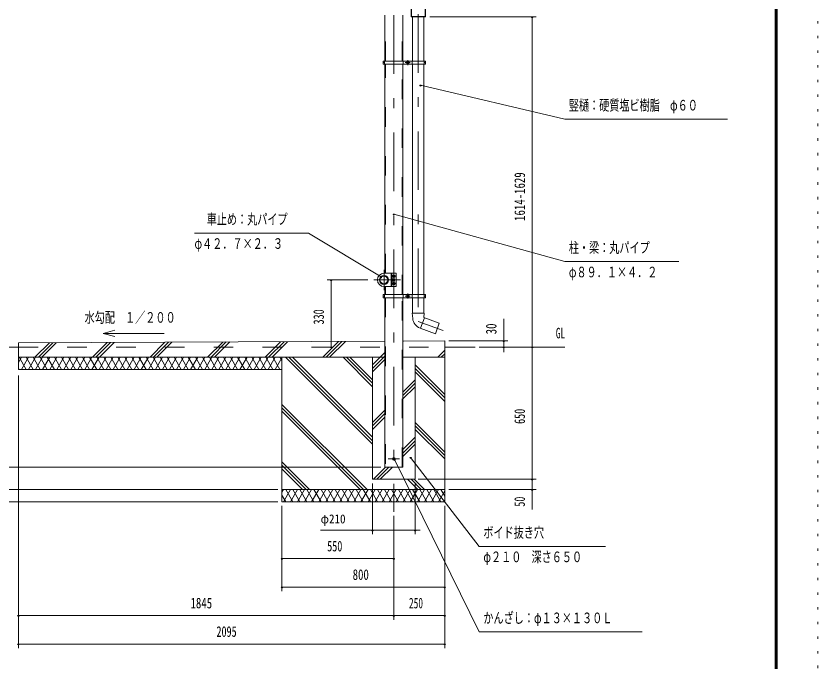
# Model space of a CAD drawing. Units: millimetres, scale not verified, with parts at other scales. Extents: x -25848 to 25858, y -10500 to 10500.
# Drawn here: x 16004 to 25858, y -2775 to 5162 of the extents above; entities that cross this region are included whole.
import ezdxf
from ezdxf.enums import TextEntityAlignment as Align

# ---------------------------------------------------------------- set-up
doc = ezdxf.new("R2010")
doc.units = ezdxf.units.MM
doc.header["$LTSCALE"] = 60
for name, pattern in [('USER2', [10, 4, -6]), ('USER3', [24, 12, -5, 2, -5]), ('USER4', [3, 0.5, -2.5])]:
    doc.linetypes.add(name, pattern=pattern)
for name, color, linetype, lineweight in [('0-6_2-02BOLD', 7, 'Continuous', 18), ('0-7_2-12HIDDEN', 3, 'USER2', 18), ('0-8_2-22CENTER', 3, 'USER3', 18), ('0-9_2-42THIN', 4, 'Continuous', 18), ('0-A_2-52DIM', 3, 'Continuous', 18), ('0-B_2-62HATCH', 2, 'Continuous', 18), ('0-C_F-F1PAPER', 5, 'Continuous', 18), ('0-D_F-E_J_ADD', 5, 'USER4', 18)]:
    doc.layers.add(name, color=color, linetype=linetype, lineweight=lineweight)
doc.styles.add('ＭＳ ゴシック', font='')
doc.styles.get('ＭＳ ゴシック').set_extended_font_data('MS Gothic')

msp = doc.modelspace()

# ---------------------------------------------------------------- linework, layer by layer
at = {"layer": '0-6_2-02BOLD'}
for p, q in [((20535, 5172.43), (20535, 4609.93)), ((20757.74, 4609.93), (20757.74, 5172.43)), ((20877.14, 5152.53), (20877.14, 4609.93)), ((21014.63, 4609.93), (21014.63, 5152.53)), ((20515.75, 4589.93), (20531, 4589.93)), ((20531, 4609.93), (20531, 4569.93)), ((20535, 4569.93), (20535, 2002.43)), ((20757.74, 1741.42), (20757.74, 4569.93)), ((20761.75, 4569.93), (20761.75, 4609.93)), ((20873.14, 4609.93), (20873.14, 4569.93)), ((20877.14, 4569.93), (20877.14, 1741.42)), ((21014.63, 1741.42), (21014.63, 4569.93)), ((21018.63, 4569.93), (21018.63, 4609.93)), ((21018.63, 4589.93), (21033.89, 4589.93)), ((20621.37, 1837.43), (20621.37, 2002.43)), ((20579.37, 1927.43), (20582.12, 1927.43)), ((20582.12, 1912.43), (20579.37, 1912.43)), ((20621.37, 1934.37), (20632.61, 1934.37)), ((20632.61, 1927.15), (20621.37, 1927.15)), ((20621.37, 1912.71), (20632.61, 1912.71)), ((20646.37, 1927.43), (20633.87, 1927.43)), ((20633.87, 1912.43), (20646.37, 1912.43)), ((20655.11, 1927.15), (20646.37, 1927.15)), ((20646.37, 1912.71), (20655.11, 1912.71)), ((20535, 1837.43), (20535, 1741.42)), ((20531, 1721.42), (20515.75, 1721.42)), ((20531, 1741.42), (20531, 1701.43)), ((20535, 1701.43), (20535, -380.07)), ((20761.75, 1701.43), (20761.75, 1741.42)), ((20873.14, 1741.42), (20873.14, 1701.43)), ((20877.14, 1701.43), (20877.14, 1512.77)), ((21014.63, 1512.77), (21014.63, 1701.43)), ((21018.63, 1701.43), (21018.63, 1741.42)), ((21033.89, 1721.42), (21018.63, 1721.42)), ((20872.14, 1512.77), (20878.29, 1445.1)), ((20975.11, 1325.83), (21022.13, 1455.04)), ((16033.87, 1094.93), (15658.87, 1094.93)), ((20535, 1166.42), (16033.87, 1144.93)), ((21271.37, 1094.93), (21646.37, 1094.93)), ((20535, 969.93), (16033.87, 969.93)), ((20383.87, -530.07), (20383.87, 969.93)), ((20757.75, 969.93), (21271.37, 969.93)), ((21271.37, -655.07), (19271.37, -655.07))]:
    msp.add_line(p, q, dxfattribs=at)
for points in [[(21026.17, 5155.53), (21031.17, 5160.53), (21031.17, 5265.03), (21034.17, 5265.03), (21034.17, 5152.53), (20859.17, 5152.53), (20859.17, 5265.03), (20862.17, 5265.03), (20862.17, 5160.53), (20867.17, 5155.53)], [(20515.75, 4609.93), (21033.89, 4609.93), (21033.89, 4569.93), (20515.75, 4569.93)], [(20804.94, 4597.15), (20804.94, 4582.71), (20817.44, 4575.5), (20829.94, 4582.71), (20829.94, 4597.15), (20817.44, 4604.36)], [(20633.87, 1972.15), (20633.87, 1957.71), (20646.37, 1950.5), (20658.87, 1957.71), (20658.87, 1972.15), (20646.37, 1979.36)], [(20579.37, 1912.43), (20576.87, 1914.93), (20576.87, 1924.93), (20579.37, 1927.43)], [(20633.87, 1882.15), (20633.87, 1867.71), (20646.37, 1860.5), (20658.87, 1867.71), (20658.87, 1882.15), (20646.37, 1889.36)], [(20656.37, 1907.68), (20656.37, 1932.18), (20655.11, 1934.37), (20646.37, 1934.37), (20646.37, 1905.5), (20655.11, 1905.5)], [(21033.89, 1741.42), (20515.75, 1741.42), (20515.75, 1701.43), (21033.89, 1701.43)], [(20829.94, 1728.64), (20817.44, 1735.86), (20804.94, 1728.64), (20804.94, 1714.21), (20817.44, 1706.99), (20829.94, 1714.21)]]:
    msp.add_lwpolyline(points, close=True, dxfattribs=at)
for points in [[(20526.37, 2002.43), (20676.37, 2002.43), (20676.37, 1837.43), (20526.37, 1837.43)], [(20632.61, 1934.37), (20633.87, 1932.18), (20633.87, 1907.68), (20632.61, 1905.5), (20621.37, 1905.5)], [(20535, -380.07), (20757.74, -380.07), (20757.74, 1701.43)], [(20872.14, 1512.77), (21019.64, 1512.77), (21014.63, 1457.77), (21204.66, 1388.61), (21157.63, 1259.4), (20968.2, 1328.35)], [(16033.87, 1144.93), (16033.87, 819.93), (19271.37, 819.93)], [(19271.37, 969.93), (19271.37, -805.07), (21271.37, -805.07), (21271.37, 1169.93), (20757.75, 1167.48)], [(20908.87, 969.93), (20908.87, -530.07), (20383.87, -530.07)]]:
    msp.add_lwpolyline(points, dxfattribs=at)
for centre, radius in [((20817.44, 4589.93), 15.62), ((20817.44, 4589.93), 12.25), ((20526.37, 1919.93), 56.25), ((20523.5, 1919.93), 53.38), ((20646.37, 1964.93), 15.62), ((20646.37, 1964.93), 12.25), ((20523.5, 1919.93), 47.62), ((20646.37, 1874.93), 15.62), ((20646.37, 1874.93), 12.25), ((20817.44, 1721.42), 15.62), ((20817.44, 1721.42), 12.25), ((20646.37, -280.07), 16.25)]:
    msp.add_circle(centre, radius, dxfattribs=at)
for centre, radius, start, end in [((20526.37, 1919.93), 82.5, 90, 270), ((20612.59, 1919.93), 21.27, 340.17088, 19.83133), ((20628.08, 1930.76), 5.79, 321.46857, 360), ((20628.08, 1909.1), 5.79, 0, 38.54623), ((20650.58, 1930.76), 5.79, 321.45377, 0), ((20635.1, 1919.93), 21.27, 340.16867, 19.82912), ((20650.58, 1909.1), 5.79, 0, 38.53143), ((21015.23, 1457.55), 137.5, 185.19513, 249.99989)]:
    msp.add_arc(centre, radius, start, end, dxfattribs=at)
at = {"layer": '0-7_2-12HIDDEN'}
for p, q in [((20545.5, 4609.93), (20545.5, 5172.43)), ((20747.24, 4609.93), (20747.24, 5172.43)), ((20545.5, 2002.43), (20545.5, 4569.93)), ((20747.24, 1741.42), (20747.24, 4569.93)), ((20613.37, 1837.43), (20613.37, 2002.43)), ((20545.5, 1837.43), (20545.5, 1741.42)), ((20545.5, 1701.43), (20545.5, -380.07)), ((20747.24, -380.07), (20747.24, 1701.43)), ((16033.87, 1094.93), (21271.37, 1094.93))]:
    msp.add_line(p, q, dxfattribs=at)
at = {"layer": '0-8_2-22CENTER'}
for p, q in [((20646.37, 5172.43), (20646.37, -930.07)), ((20848.69, 4589.93), (20786.19, 4589.93)), ((20817.44, 4558.68), (20817.44, 4621.18)), ((20526.37, 2044.93), (20526.37, 1794.93)), ((20726.37, 1919.93), (20401.37, 1919.93)), ((20615.12, 1964.93), (20677.63, 1964.93)), ((20679.26, 1874.93), (20615.12, 1874.93)), ((20848.69, 1721.42), (20786.19, 1721.42)), ((20817.44, 1690.18), (20817.44, 1752.67)), ((20714.37, -280.07), (20578.37, -280.07))]:
    msp.add_line(p, q, dxfattribs=at)
msp.add_lwpolyline([(20945.89, 5184.84), (20945.89, 1409.63), (21252.75, 1297.94)], dxfattribs=at)
at = {"layer": '0-9_2-42THIN'}
for p, q in [((20577.37, 1925.43), (20582.35, 1925.43)), ((20582.35, 1914.43), (20577.37, 1914.43)), ((20646.37, 1925.43), (20633.87, 1925.43)), ((20633.87, 1914.43), (20646.37, 1914.43))]:
    msp.add_line(p, q, dxfattribs=at)
at = {"layer": '0-A_2-52DIM'}
for p, q in [((22396.37, 5152.53), (21088.61, 5152.53)), ((22356.37, 5152.53), (22336.37, 5152.53)), ((22346.37, -900.07), (22346.37, 5152.53)), ((20983.98, 4310.98), (20963.98, 4310.98)), ((20656.37, 2729.28), (20636.37, 2729.28)), ((22746.37, 2144.93), (20646.37, 2729.28)), ((22746.37, 2144.93), (24146.37, 2144.93)), ((20326.37, 1919.93), (19826.37, 1919.93)), ((19886.37, 1919.93), (19866.37, 1919.93)), ((19876.37, 1919.93), (19876.37, 1094.93)), ((20499.45, 1956.41), (20479.45, 1956.41)), ((21996.37, 1032.16), (21996.37, 1439.93)), ((17219.53, 1301.46), (17074.64, 1262.63)), ((19886.37, 1094.93), (19866.37, 1094.93)), ((21321.37, 1169.93), (22046.37, 1169.93)), ((21696.37, 1094.93), (22746.37, 1094.93)), ((22006.37, 1169.93), (21986.37, 1169.93)), ((22006.37, 1094.93), (21986.37, 1094.93)), ((22356.37, 1094.93), (22336.37, 1094.93)), ((16033.87, 744.93), (16033.87, -2605.07)), ((20663.92, -287.37), (20643.92, -287.37)), ((20862.03, -261.65), (20842.03, -261.65)), ((21696.37, -1355.07), (20852.03, -261.65)), ((20484.99, -380.07), (14558.87, -380.07)), ((20383.87, -1205.07), (20383.87, -580.07)), ((20908.87, -580.07), (20908.87, -1205.07)), ((22396.37, -530.07), (20946.37, -530.07)), ((22356.37, -530.07), (22336.37, -530.07)), ((14208.87, -655.07), (19221.37, -655.07)), ((21321.37, -655.07), (22396.37, -655.07)), ((22356.37, -655.07), (22336.37, -655.07)), ((14208.87, -805.07), (19221.37, -805.07)), ((19271.37, -855.07), (19271.37, -1905.07)), ((21271.37, -2605.07), (21271.37, -855.07)), ((20646.37, -980.07), (20646.37, -2255.07)), ((20971.37, -1155.07), (19746.37, -1155.07)), ((20393.87, -1155.07), (20373.87, -1155.07)), ((20918.87, -1155.07), (20898.87, -1155.07)), ((23246.37, -1355.07), (21696.37, -1355.07)), ((19281.37, -1505.07), (19261.37, -1505.07)), ((19271.37, -1505.07), (20646.37, -1505.07)), ((20656.37, -1505.07), (20636.37, -1505.07)), ((19281.37, -1855.07), (19261.37, -1855.07)), ((19271.37, -1855.07), (21271.37, -1855.07)), ((21281.37, -1855.07), (21261.37, -1855.07)), ((16043.87, -2205.07), (16023.87, -2205.07)), ((21271.37, -2205.07), (16033.87, -2205.07)), ((20656.37, -2205.07), (20636.37, -2205.07)), ((21281.37, -2205.07), (21261.37, -2205.07)), ((16043.87, -2555.07), (16023.87, -2555.07)), ((16033.87, -2555.07), (21271.37, -2555.07)), ((21281.37, -2555.07), (21261.37, -2555.07))]:
    msp.add_line(p, q, dxfattribs=at)
for points in [[(24746.37, 3894.93), (22746.37, 3894.93), (20973.98, 4310.98)], [(20489.45, 1956.41), (19596.37, 2494.93), (18196.37, 2494.93)], [(17824.64, 1262.63), (17074.64, 1262.63), (17219.53, 1223.81)], [(20653.92, -287.37), (21696.37, -2405.07), (23696.37, -2405.07)]]:
    msp.add_lwpolyline(points, dxfattribs=at)
for centre in [(22346.37, 5152.53), (20973.98, 4310.98), (20646.37, 2729.28), (19876.37, 1919.93), (20489.45, 1956.41), (19876.37, 1094.93), (21996.37, 1169.93), (21996.37, 1094.93), (22346.37, 1094.93), (20653.92, -287.37), (20852.03, -261.65), (22346.37, -530.07), (22346.37, -655.07), (20383.87, -1155.07), (20908.87, -1155.07), (19271.37, -1505.07), (20646.37, -1505.07), (19271.37, -1855.07), (21271.37, -1855.07), (16033.87, -2205.07), (20646.37, -2205.07), (21271.37, -2205.07), (16033.87, -2555.07), (21271.37, -2555.07)]:
    msp.add_arc(centre, 10, 180, 0, dxfattribs=at)
at = {"layer": '0-B_2-62HATCH'}
for p, q in [((16236.3, 969.93), (16413.12, 1146.74)), ((16455.74, 1146.94), (16278.73, 969.93)), ((16321.16, 969.93), (16498.38, 1147.15)), ((16943.41, 969.93), (17123.61, 1150.13)), ((17166.24, 1150.34), (16985.84, 969.93)), ((17028.26, 969.93), (17208.87, 1150.54)), ((17650.52, 969.93), (17834.11, 1153.52)), ((17876.74, 1153.73), (17692.95, 969.93)), ((17735.37, 969.93), (17919.37, 1153.93)), ((18544.61, 1156.92), (18357.62, 969.93)), ((18400.05, 969.93), (18587.24, 1157.12)), ((18442.48, 969.93), (18629.87, 1157.32)), ((19255.11, 1160.31), (19064.73, 969.93)), ((19107.16, 969.93), (19297.74, 1160.51)), ((19340.37, 1160.71), (19149.58, 969.93)), ((19771.84, 969.93), (19965.61, 1163.7)), ((20008.24, 1163.9), (19814.27, 969.93)), ((19856.69, 969.93), (20050.87, 1164.11)), ((20761.36, 1167.5), (20757.75, 1163.88)), ((20535, 1025.98), (20383.87, 874.86)), ((21186.05, 969.93), (21271.37, 1055.25)), ((21271.37, 1012.82), (21228.48, 969.93)), ((16033.87, 905.85), (16070.87, 969.93)), ((16042, 969.93), (16128.6, 819.93)), ((16157.47, 969.93), (16070.87, 819.93)), ((16128.6, 969.93), (16215.21, 819.93)), ((16157.47, 819.93), (16244.07, 969.93)), ((16301.81, 819.93), (16215.21, 969.93)), ((16244.07, 819.93), (16330.68, 969.93)), ((16301.81, 969.93), (16388.41, 819.93)), ((16417.28, 969.93), (16330.68, 819.93)), ((16475.02, 819.93), (16388.41, 969.93)), ((16417.28, 819.93), (16503.88, 969.93)), ((16475.02, 969.93), (16561.62, 819.93)), ((16590.48, 969.93), (16503.88, 819.93)), ((16648.22, 819.93), (16561.62, 969.93)), ((16590.48, 819.93), (16677.08, 969.93)), ((16648.22, 969.93), (16734.82, 819.93)), ((16763.69, 969.93), (16677.09, 819.93)), ((16821.42, 819.93), (16734.82, 969.93)), ((16763.69, 819.93), (16850.29, 969.93)), ((16821.42, 969.93), (16908.03, 819.93)), ((16936.89, 969.93), (16850.29, 819.93)), ((16994.63, 819.93), (16908.03, 969.93)), ((16936.89, 819.93), (17023.5, 969.93)), ((16994.63, 969.93), (17081.23, 819.93)), ((17110.1, 969.93), (17023.5, 819.93)), ((17167.83, 819.93), (17081.23, 969.93)), ((17110.1, 819.93), (17196.7, 969.93)), ((17167.83, 969.93), (17254.44, 819.93)), ((17283.3, 969.93), (17196.7, 819.93)), ((17341.04, 819.93), (17254.44, 969.93)), ((17283.3, 819.93), (17369.91, 969.93)), ((17341.04, 969.93), (17427.64, 819.93)), ((17456.51, 969.93), (17369.91, 819.93)), ((17514.25, 819.93), (17427.64, 969.93)), ((17456.51, 819.93), (17543.11, 969.93)), ((17514.25, 969.93), (17600.85, 819.93)), ((17629.71, 969.93), (17543.11, 819.93)), ((17687.45, 819.93), (17600.85, 969.93)), ((17629.72, 819.93), (17716.32, 969.93)), ((17687.45, 969.93), (17774.05, 819.93)), ((17802.92, 969.93), (17716.32, 819.93)), ((17860.66, 819.93), (17774.05, 969.93)), ((17802.92, 819.93), (17889.52, 969.93)), ((17860.66, 969.93), (17947.26, 819.93)), ((17976.13, 969.93), (17889.52, 819.93)), ((18033.86, 819.93), (17947.26, 969.93)), ((17976.13, 819.93), (18062.73, 969.93)), ((18033.86, 969.93), (18120.46, 819.93)), ((18149.33, 969.93), (18062.73, 819.93)), ((18207.06, 819.93), (18120.46, 969.93)), ((18149.33, 819.93), (18235.93, 969.93)), ((18207.06, 969.93), (18293.67, 819.93)), ((18322.53, 969.93), (18235.93, 819.93)), ((18380.27, 819.93), (18293.67, 969.93)), ((18322.53, 819.93), (18409.14, 969.93)), ((18380.27, 969.93), (18466.87, 819.93)), ((18495.74, 969.93), (18409.14, 819.93)), ((18553.47, 819.93), (18466.88, 969.93)), ((18495.74, 819.93), (18582.34, 969.93)), ((18553.48, 969.93), (18640.08, 819.93)), ((18668.94, 969.93), (18582.34, 819.93)), ((18726.68, 819.93), (18640.08, 969.93)), ((18668.94, 819.93), (18755.55, 969.93)), ((18726.68, 969.93), (18813.28, 819.93)), ((18842.15, 969.93), (18755.55, 819.93)), ((18899.89, 819.93), (18813.28, 969.93)), ((18842.15, 819.93), (18928.75, 969.93)), ((18899.89, 969.93), (18986.49, 819.93)), ((19015.35, 969.93), (18928.75, 819.93)), ((18986.49, 969.93), (19073.09, 819.93)), ((19015.36, 819.93), (19101.96, 969.93)), ((19073.09, 969.93), (19159.69, 819.93)), ((19101.96, 819.93), (19188.56, 969.93)), ((19159.69, 969.93), (19246.3, 819.93)), ((19188.56, 819.93), (19271.37, 963.37)), ((19246.3, 969.93), (19271.37, 926.5)), ((19314.73, 969.93), (20383.87, -99.21)), ((20383.87, -56.78), (19357.15, 969.93)), ((19399.58, 969.93), (20383.87, -14.36)), ((20383.87, 607.9), (20021.84, 969.93)), ((20064.26, 969.93), (20383.87, 650.32)), ((20383.87, 692.75), (20106.69, 969.93)), ((20383.87, 832.43), (20535, 983.56)), ((20535, 941.13), (20383.87, 790)), ((21270.9, 969.93), (21271.37, 970.4)), ((16042, 819.93), (16033.87, 834.01)), ((20908.87, 874.86), (21271.37, 512.36)), ((21271.37, 469.93), (20908.87, 832.43)), ((20908.87, 790), (21271.37, 427.5)), ((20757.75, 541.62), (20908.87, 692.75)), ((20908.87, 650.32), (20757.75, 499.2)), ((20757.75, 456.77), (20908.87, 607.9)), ((19271.37, 391.04), (20317.47, -655.07)), ((19271.37, 348.61), (20275.05, -655.07)), ((20232.62, -655.07), (19271.37, 306.18)), ((20383.87, 167.75), (20535, 318.87)), ((20535, 276.45), (20383.87, 125.32)), ((20383.87, 82.9), (20535, 234.02)), ((20908.87, 167.75), (21271.37, -194.75)), ((21271.37, -237.18), (20908.87, 125.32)), ((20908.87, 82.9), (21271.37, -279.6)), ((20757.75, -165.48), (20908.87, -14.36)), ((20908.87, -56.78), (20757.75, -207.91)), ((20757.75, -250.33), (20908.87, -99.21)), ((19271.37, -316.07), (19610.37, -655.07)), ((19567.94, -655.07), (19271.37, -358.5)), ((20396.37, -526.86), (20543.16, -380.07)), ((20585.58, -380.07), (20435.59, -530.07)), ((20478.01, -530.07), (20628.01, -380.07)), ((19271.37, -400.92), (19525.51, -655.07)), ((20939.73, -655.07), (20814.73, -530.07)), ((20857.16, -530.07), (20982.16, -655.07)), ((21024.58, -655.07), (20896.37, -526.86)), ((19289.6, -655.07), (19271.37, -686.64)), ((19289.6, -805.07), (19376.2, -655.07)), ((19405.07, -805.07), (19318.47, -655.07)), ((19462.8, -655.07), (19376.2, -805.07)), ((19405.07, -655.07), (19491.67, -805.07)), ((19462.8, -805.07), (19549.41, -655.07)), ((19578.27, -805.07), (19491.67, -655.07)), ((19636.01, -655.07), (19549.41, -805.07)), ((19578.27, -655.07), (19664.88, -805.07)), ((19636.01, -805.07), (19722.61, -655.07)), ((19751.48, -805.07), (19664.88, -655.07)), ((19809.21, -655.07), (19722.61, -805.07)), ((19751.48, -655.07), (19838.08, -805.07)), ((19809.21, -805.07), (19895.82, -655.07)), ((19924.68, -805.07), (19838.08, -655.07)), ((19982.42, -655.07), (19895.82, -805.07)), ((19924.68, -655.07), (20011.29, -805.07)), ((19982.42, -805.07), (20069.02, -655.07)), ((20097.89, -805.07), (20011.29, -655.07)), ((20155.62, -655.07), (20069.02, -805.07)), ((20097.89, -655.07), (20184.49, -805.07)), ((20155.62, -805.07), (20242.23, -655.07)), ((20271.09, -805.07), (20184.49, -655.07)), ((20328.83, -655.07), (20242.23, -805.07)), ((20271.09, -655.07), (20357.7, -805.07)), ((20328.83, -805.07), (20415.43, -655.07)), ((20444.3, -805.07), (20357.7, -655.07)), ((20502.03, -655.07), (20415.43, -805.07)), ((20444.3, -655.07), (20530.9, -805.07)), ((20502.03, -805.07), (20588.64, -655.07)), ((20617.5, -805.07), (20530.9, -655.07)), ((20675.24, -655.07), (20588.64, -805.07)), ((20617.5, -655.07), (20704.11, -805.07)), ((20675.24, -805.07), (20761.84, -655.07)), ((20790.71, -805.07), (20704.11, -655.07)), ((20848.44, -655.07), (20761.84, -805.07)), ((20790.71, -655.07), (20877.31, -805.07)), ((20848.44, -805.07), (20935.05, -655.07)), ((20877.31, -655.07), (20963.91, -805.07)), ((20935.05, -805.07), (21021.65, -655.07)), ((20963.91, -655.07), (21050.52, -805.07)), ((21021.65, -805.07), (21108.25, -655.07)), ((21137.12, -805.07), (21050.52, -655.07)), ((21194.86, -655.07), (21108.25, -805.07)), ((21137.12, -655.07), (21223.72, -805.07)), ((21194.86, -805.07), (21271.37, -672.54)), ((21271.37, -737.6), (21223.72, -655.07)), ((19271.37, -723.5), (19318.47, -805.07))]:
    msp.add_line(p, q, dxfattribs=at)
at = {"layer": '0-C_F-F1PAPER'}
for points in [[(25357.78, -10000), (-3342.22, -10000), (-3342.22, 10100), (25357.78, 10100)], [(25355.28, -9997.5), (25355.28, 10097.5), (-3339.72, 10097.5), (-3339.72, -9997.5)], [(25352.78, -9995), (25352.78, 10095), (-3337.22, 10095), (-3337.22, -9995)], [(25350.28, -9992.5), (25350.28, 10092.5), (-3334.72, 10092.5), (-3334.72, -9992.5)], [(25347.78, -9990), (25347.78, 10090), (-3332.22, 10090), (-3332.22, -9990)], [(25345.28, -9987.5), (25345.28, 10087.5), (-3329.72, 10087.5), (-3329.72, -9987.5)], [(25342.78, -9985), (25342.78, 10085), (-3327.22, 10085), (-3327.22, -9985)], [(25340.28, -9982.5), (25340.28, 10082.5), (-3324.72, 10082.5), (-3324.72, -9982.5)], [(25337.78, -9980), (25337.78, 10080), (-3322.22, 10080), (-3322.22, -9980)], [(25335.28, -9977.5), (25335.28, 10077.5), (-3319.72, 10077.5), (-3319.72, -9977.5)], [(25332.78, -9975), (25332.78, 10075), (-3317.22, 10075), (-3317.22, -9975)]]:
    msp.add_lwpolyline(points, close=True, dxfattribs=at)
at = {"layer": '0-D_F-E_J_ADD'}
msp.add_lwpolyline([(25857.78, -10500), (-3842.22, -10500), (-3842.22, 10500), (25857.78, 10500)], close=True, dxfattribs=at)

# ---------------------------------------------------------------- texts
at = {"layer": '0-A_2-52DIM', "color": 7, "style": 'ＭＳ ゴシック'}
for s, height, width, p in [('竪樋：硬質塩ビ樹脂\u3000φ６０', 130.2, 0.7, (22796.37, 3962.69)), ('車止め：丸パイプ', 130.2, 0.7, (18346.37, 2562.7)), ('φ４２．７×２．３', 130.2, 0.7, (18196.37, 2262.7)), ('柱・梁：丸パイプ', 130.2, 0.7, (22796.37, 2212.7)), ('φ８９．１×４．２', 130.2, 0.7, (22796.37, 1912.7)), ('水勾配\u3000１／２００', 130.2, 0.7, (16846.17, 1355.4)), ('GL', 130.2, 0.65, (22636.37, 1162.7)), ('φ210', 110.7, 0.9, (19746.37, -1105.07)), ('ボイド抜き穴', 130.2, 0.7, (21746.37, -1287.3)), ('550', 130.2, 0.7, (19827.37, -1455.07)), ('φ２１０\u3000深さ６５０', 130.2, 0.7, (21746.37, -1587.3)), ('800', 130.2, 0.75, (20139.96, -1805.07)), ('1845', 130.2, 0.75, (18147.89, -2155.07)), ('250', 130.2, 0.65, (20832.04, -2155.07)), ('かんざし：φ１３×１３０Ｌ', 130.2, 0.7, (21746.37, -2337.3)), ('2095', 130.2, 0.7, (18466.61, -2505.07))]:
    msp.add_text(s, height=height, dxfattribs=dict(at, width=width)).set_placement(p, align=Align.BOTTOM_LEFT)
for s, width, p in [('1614-1629', 0.75, (22296.37, 2644.97)), ('330', 0.7, (19826.37, 1372.6)), ('30', 0.75, (21946.37, 1251.62)), ('650', 0.7, (22296.37, 150.49)), ('50', 0.7, (22296.37, -866.79))]:
    msp.add_text(s, height=130.2, rotation=90, dxfattribs=dict(at, width=width)).set_placement(p, align=Align.BOTTOM_LEFT)

doc.saveas('drawing.dxf')
